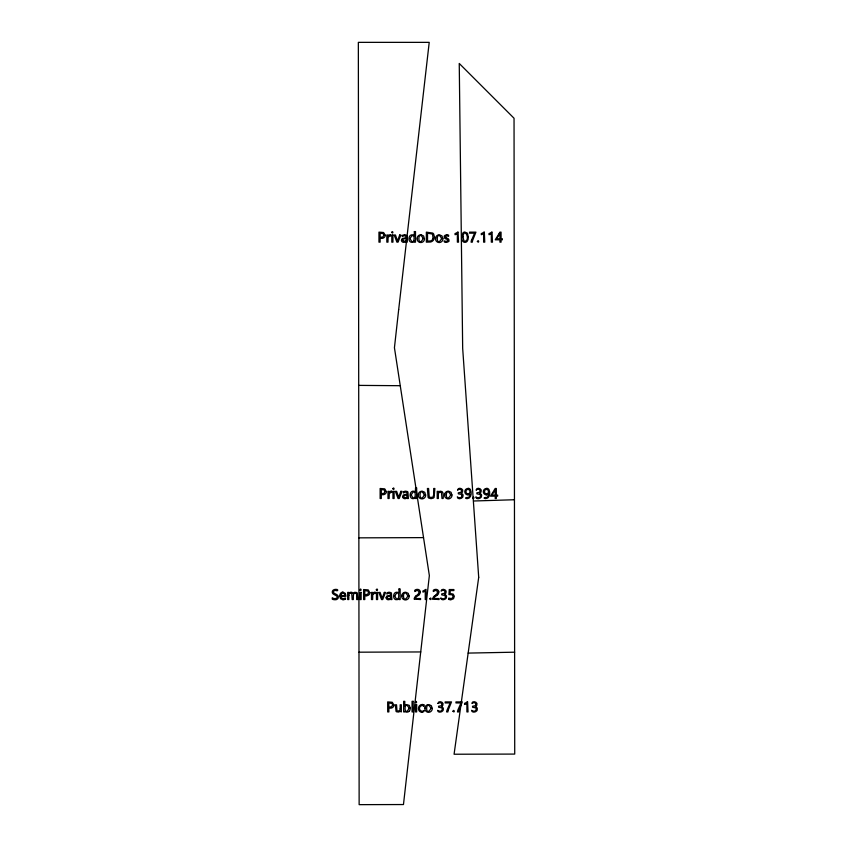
<?xml version="1.0" encoding="UTF-8"?>
<svg xmlns="http://www.w3.org/2000/svg" width="847" height="847" viewBox="0 0 847 847"><rect width="100%" height="100%" fill="white"/><g stroke="black" fill="none" stroke-linecap="round" stroke-linejoin="round"><path stroke-width="1.27" d="M386.243 597.664L386.476 596.574A1.863 1.863 0 0 1 386.835 596.076L390.753 595.028L390.382 593.662A1.133 1.133 0 0 0 390.054 593.387L389.271 593.207A3.621 3.621 0 0 0 386.941 594.086L386.941 592.911A4.521 4.521 0 0 1 389.376 592.254L390.912 592.614A1.853 1.853 0 0 1 391.409 593.091L391.896 599.56L390.753 599.56L390.721 598.448L390.298 599.009A2.34 2.34 0 0 1 388.868 599.708L388.699 599.729A2.287 2.287 0 0 1 386.031 597.686M401.584 240.262L401.817 239.172A1.863 1.863 0 0 1 402.177 238.674L406.094 237.626L405.724 236.26A1.133 1.133 0 0 0 405.395 235.974L404.622 235.805A3.621 3.621 0 0 0 402.283 236.684L402.283 235.508M402.748 496.607L402.981 495.516A1.863 1.863 0 0 1 403.341 495.019L407.259 493.97L406.888 492.605A1.133 1.133 0 0 0 406.56 492.319L405.787 492.139A3.621 3.621 0 0 0 403.458 493.028L403.447 491.853M417.402 237.816L417.349 238.229A6.056 6.056 0 0 0 417.338 238.875M435.813 237.816L435.771 238.229A6.056 6.056 0 0 0 435.76 238.875M402.05 595.219L402.007 595.632A6.056 6.056 0 0 0 401.997 596.277M418.566 494.161L418.513 494.574A6.056 6.056 0 0 0 418.503 495.209M444.876 494.161L444.834 494.574A6.056 6.056 0 0 0 444.823 495.209M425.173 707.584L425.12 707.997A6.056 6.056 0 0 0 425.109 708.643M433.039 238.378L432.616 234.704A2.827 2.827 0 0 0 431.896 233.941L427.534 233.2L427.534 241.099L430.181 240.993A3.632 3.632 0 0 0 433.113 238.399M471.472 240.336L474.595 233.179L469.566 233.179L469.566 232.142L475.94 232.142L472.679 240.326A13.721 13.721 0 0 0 472.308 242.157L471.091 242.157A13.965 13.965 0 0 1 471.472 240.336M415.898 596.066L417.01 595.197M434.426 596.066L435.538 595.197M417.306 594.986L418.831 593.228L418.799 591.206L417.01 590.348L414.808 591.534L414.776 590.338A3.441 3.441 0 0 1 415.708 589.692A2.859 2.859 0 0 1 416.173 589.512L416.904 589.396A5.135 5.135 0 0 1 417.317 589.374A2.848 2.848 0 0 1 420.356 591.894M435.834 594.986L437.359 593.228L437.327 591.206L435.538 590.348L433.336 591.534L433.304 590.338A3.441 3.441 0 0 1 434.236 589.692A2.859 2.859 0 0 1 434.702 589.512L435.432 589.396A5.135 5.135 0 0 1 435.845 589.374A2.848 2.848 0 0 1 438.884 591.894M468.137 494.764L468.815 494.606A2.118 2.118 0 0 0 469.619 494.055C470.477 493.123 469.757 497.157 468.285 497.454C466.094 497.253 463.997 498.269 467.11 498.671C471.387 498.565 471.97 492.626 470.456 489.661A2.721 2.721 0 0 0 468.582 488.338L468.222 488.317M486.665 494.764L487.343 494.606A2.118 2.118 0 0 0 488.147 494.055C489.005 493.123 488.285 497.157 486.813 497.454C484.622 497.253 482.525 498.269 485.638 498.671C489.915 498.565 490.498 492.626 488.984 489.661A2.721 2.721 0 0 0 487.12 488.338L486.75 488.317M389.027 596.182L390.753 595.949C391.674 598.151 387.926 599.951 387.418 597.707M473.547 501.001L514.447 499.741M450.9 599.74L453.494 598.744L454.341 596.246L453.166 594.065L450.128 593.514L450.255 590.581L453.886 590.581L453.886 589.544L449.259 589.544L448.91 594.573L452.15 594.795L453.177 596.69L451.684 598.638L448.73 598.098L448.73 599.316M334.967 598.681L336.704 598.173A1.26 1.26 0 0 0 337.042 597.633L337.117 597.114A1.376 1.376 0 0 0 336.947 596.404A2.022 2.022 0 0 0 336.439 595.865A4.934 4.934 0 0 0 335.698 595.388L334.777 594.912A15.701 15.701 0 0 1 333.803 594.372A4.267 4.267 0 0 1 333.009 593.779A2.52 2.52 0 0 1 332.479 593.027A2.435 2.435 0 0 1 332.31 591.884L332.331 591.566A2.118 2.118 0 0 1 332.585 590.857A2.594 2.594 0 0 1 333.379 590.031A3.6 3.6 0 0 1 334.343 589.586A5.05 5.05 0 0 1 335.772 589.374C338.609 589.004 338.334 591.725 335.645 590.444A3.748 3.748 0 0 0 334.883 590.518A1.853 1.853 0 0 0 333.686 591.227A1.27 1.27 0 0 0 333.527 591.852A1.556 1.556 0 0 0 334.067 593.133A4.87 4.87 0 0 0 334.872 593.62L335.687 594.043A13.192 13.192 0 0 1 336.714 594.605A4.68 4.68 0 0 1 337.561 595.25A2.901 2.901 0 0 1 338.133 596.044A2.245 2.245 0 0 1 338.345 596.891A3.314 3.314 0 0 1 338.324 597.389L338.059 598.289A2.403 2.403 0 0 1 337.275 599.125A3.441 3.441 0 0 1 336.143 599.581M468.158 653.09L514.648 652.19M358.853 537.845L423.532 537.623M358.98 652.19L420.79 651.946M366.116 595.78L364.792 595.78L364.792 599.56L363.617 599.56L363.617 589.544L368.244 589.914L369.747 592.529M358.694 385.385L400.26 385.703M342.95 599.729L340.568 598.755L339.7 596.013M446.793 235.805L447.534 235.879A3.102 3.102 0 0 1 448.614 236.313L448.614 235.159A3.79 3.79 0 0 0 447.618 234.884L447.396 234.863A4.87 4.87 0 0 0 446.814 234.841M404.718 234.841L406.253 235.212A1.853 1.853 0 0 1 406.761 235.678L407.238 242.157L406.094 242.157L406.062 241.046L405.649 241.607A2.34 2.34 0 0 1 404.22 242.306L404.04 242.327A2.287 2.287 0 0 1 401.372 240.283M398.27 711.131L397.508 710.993A1.355 1.355 0 0 1 396.968 710.569L396.534 704.778L395.39 704.778L396.036 711.332A1.948 1.948 0 0 0 396.597 711.798L398.482 712.052A2.287 2.287 0 0 0 399.869 711.247L401.33 711.935L401.33 704.778L400.186 704.778L400.186 708.897M421.181 234.841L423.585 235.953L424.379 238.558M440.535 492.149L441.065 492.287A1.292 1.292 0 0 1 441.478 492.583L441.996 498.502L443.14 498.502C443.277 496.617 444.124 490.709 440.355 491.196A2.52 2.52 0 0 0 438.82 491.938L438.375 492.531L438.354 491.345L437.211 491.345L437.211 498.502L438.354 498.502L438.354 494.426M446.327 237.912L446.888 238.134A8.925 8.925 0 0 1 447.745 238.505A2.954 2.954 0 0 1 448.391 238.939A1.789 1.789 0 0 1 448.931 240.379L448.921 240.506A1.673 1.673 0 0 1 448.709 241.173M447.629 239.87L447.555 240.972L445.977 241.353A3.335 3.335 0 0 1 444.675 240.972C443.436 240.347 444.379 242.761 445.575 242.306A5.251 5.251 0 0 0 446.242 242.327M402.759 240.241C403.341 242.687 407.026 240.643 406.094 238.536L404.368 238.78A3.028 3.028 0 0 0 403.151 239.14A1.302 1.302 0 0 0 402.801 240.23M410.223 707.944L409.239 705.339L406.708 704.662A2.615 2.615 0 0 0 405.29 705.403L404.824 706.038L404.792 701.337L403.648 701.337L403.648 711.935L404.792 711.935L405.014 711.173A2.319 2.319 0 0 0 406.454 712.062L406.962 712.094A3.039 3.039 0 0 0 409.387 711.046M480.461 495.77L480.291 494.913A1.525 1.525 0 0 0 479.931 494.426L476.84 493.812L476.84 492.838L479.624 492.255A1.429 1.429 0 0 0 479.942 491.8L479.91 490.095A1.281 1.281 0 0 0 479.497 489.608L478.65 489.312A3.526 3.526 0 0 0 478.216 489.291A3.293 3.293 0 0 0 476.226 490.011M476.183 709.204L476.014 708.336A1.525 1.525 0 0 0 475.643 707.859L472.562 707.234L472.562 706.26L475.347 705.678A1.429 1.429 0 0 0 475.665 705.223L475.633 703.518A1.281 1.281 0 0 0 475.22 703.042L474.373 702.745A3.526 3.526 0 0 0 473.939 702.714A3.293 3.293 0 0 0 471.948 703.433C471.959 700.13 478.566 701.93 476.797 705.233A2.192 2.192 0 0 1 476.215 706.059C473.484 706.832 477.74 706.917 477.348 708.844C478.142 712.062 471.705 713.629 471.557 710.326A3.737 3.737 0 0 0 473.875 711.131A2.234 2.234 0 0 0 476.427 709.246M461.933 495.77L461.763 494.913A1.525 1.525 0 0 0 461.393 494.426L458.312 493.812L458.312 492.838L461.096 492.255A1.429 1.429 0 0 0 461.414 491.8L461.382 490.095A1.281 1.281 0 0 0 460.969 489.608L460.122 489.312A3.526 3.526 0 0 0 459.688 489.291A3.293 3.293 0 0 0 457.698 490.011M445.353 596.828L445.173 595.97A1.525 1.525 0 0 0 444.813 595.494L441.721 594.869L441.721 593.895L444.516 593.313A1.429 1.429 0 0 0 444.834 592.858L444.802 591.153A1.281 1.281 0 0 0 444.389 590.677L443.542 590.37A3.526 3.526 0 0 0 443.097 590.348A3.293 3.293 0 0 0 441.118 591.068C441.128 587.765 447.735 589.565 445.967 592.868A2.192 2.192 0 0 1 445.384 593.694C442.653 594.467 446.909 594.552 446.517 596.479C447.311 599.687 440.874 601.264 440.726 597.961A3.737 3.737 0 0 0 443.045 598.765A2.234 2.234 0 0 0 445.596 596.87M442.229 709.204L442.049 708.336A1.525 1.525 0 0 0 441.689 707.859L438.598 707.234L438.598 706.26L441.393 705.678A1.429 1.429 0 0 0 441.711 705.223L441.679 703.518A1.281 1.281 0 0 0 441.266 703.042L440.419 702.745A3.526 3.526 0 0 0 439.974 702.714M385.089 235.127L383.585 232.512L378.958 232.142L378.958 242.157L380.134 242.157L380.134 238.378L381.457 238.378A3.526 3.526 0 0 0 385.364 235.159M393.813 704.905L392.309 702.279L387.682 701.909L387.682 711.935L388.858 711.935L388.858 708.145L390.181 708.145A3.526 3.526 0 0 0 394.088 704.926M386.253 491.472L384.75 488.857L380.134 488.486L380.134 498.502L381.298 498.502L381.298 494.712L382.622 494.712A3.526 3.526 0 0 0 386.528 491.504M372.648 593.885L372.627 592.413L371.484 592.413L371.484 599.56L372.627 599.56L372.744 594.848L374.342 593.334A1.503 1.503 0 0 1 375.221 593.546L375.21 592.381M451.853 494.892L451.07 492.287L448.656 491.186A3.684 3.684 0 0 0 444.686 494.119M442.79 238.558L442.007 235.953L439.593 234.841A3.684 3.684 0 0 0 435.623 237.774M432.15 708.325L431.367 705.72L428.953 704.609A3.684 3.684 0 0 0 424.982 707.552M425.543 494.892L424.76 492.287L422.346 491.186A3.684 3.684 0 0 0 418.376 494.119M409.037 595.96L408.243 593.355L405.84 592.244A3.684 3.684 0 0 0 401.859 595.187M476.226 490C476.258 486.707 482.843 488.507 481.075 491.8A2.192 2.192 0 0 1 480.493 492.626C477.761 493.409 482.017 493.494 481.625 495.421C482.356 498.703 475.749 500.185 475.834 496.903A3.737 3.737 0 0 0 478.153 497.708M457.687 490C457.729 486.707 464.315 488.507 462.547 491.8A2.192 2.192 0 0 1 461.964 492.626C459.233 493.409 463.489 493.494 463.097 495.421C463.828 498.703 457.221 500.185 457.306 496.903A3.737 3.737 0 0 0 459.625 497.708M437.984 703.423C438.015 700.13 444.611 701.93 442.843 705.233A2.192 2.192 0 0 1 442.261 706.059C439.614 706.811 443.733 706.927 443.394 708.844C444.082 712.105 437.645 713.64 437.603 710.326A3.737 3.737 0 0 0 439.921 711.131A2.234 2.234 0 0 0 442.473 709.246M432.912 599.073L439.095 599.56L439.095 598.533L434.109 598.533A2.107 2.107 0 0 1 434.649 597.103A5.304 5.304 0 0 1 435.326 596.532L436.48 595.674A9.476 9.476 0 0 0 437.581 594.785M423.881 704.958L423.881 706.133M423.871 710.517L423.871 711.607A3.875 3.875 0 0 1 421.912 712.083M414.384 599.073L420.567 599.56L420.567 598.533L415.581 598.533A2.107 2.107 0 0 1 416.121 597.103A5.304 5.304 0 0 1 416.798 596.532L417.952 595.674A9.476 9.476 0 0 0 419.043 594.785M391.716 491.324L391.716 492.509A1.503 1.503 0 0 0 390.859 492.298L389.26 493.79L389.133 498.502L387.99 498.502L387.99 491.345L389.133 491.345L389.165 492.816A2.128 2.128 0 0 1 391.748 491.175M390.552 234.979L390.552 236.165A1.503 1.503 0 0 0 389.694 235.964L388.095 237.446L387.968 242.157L386.825 242.157L386.825 235L387.968 235L388 236.482A2.128 2.128 0 0 1 390.583 234.831M353.326 595.483L353.326 599.56L352.183 599.56L351.77 593.736A1.27 1.27 0 0 0 351.261 593.334L350.933 593.239A2.118 2.118 0 0 0 350.552 593.207M348.816 595.483L348.816 599.56L347.672 599.56L347.672 592.413L348.816 592.413L348.848 593.546L349.271 592.974A2.372 2.372 0 0 1 350.711 592.265A2.16 2.16 0 0 1 353.146 593.705L353.665 592.942A2.414 2.414 0 0 1 354.904 592.297L356.714 592.529A1.81 1.81 0 0 1 357.243 592.974L357.836 599.56L356.682 599.56L356.682 595.452A3.504 3.504 0 0 0 356.418 593.789M345.449 599.051L345.449 597.971L342.834 598.744L341.066 597.336L340.886 596.277L345.936 596.277L345.354 593.387L343.173 592.244A3.96 3.96 0 0 0 342.823 592.244M400.123 708.907A2.139 2.139 0 0 1 398.291 711.311M410.149 707.954A4.69 4.69 0 0 1 409.419 711.067M423.966 710.654A2.816 2.816 0 0 1 420.228 710.294A2.816 2.816 0 0 1 420.186 706.546A2.816 2.816 0 0 1 423.913 706.091M423.966 704.768A3.939 3.939 0 0 0 418.439 708.727A3.547 3.547 0 0 0 421.901 712.274M432.288 708.314A3.727 3.727 0 0 1 428.741 712.316A3.727 3.727 0 0 1 424.855 708.643M437.994 703.433A3.293 3.293 0 0 1 439.974 702.692M336.143 599.591A6.236 6.236 0 0 1 334.787 599.729A6.543 6.543 0 0 1 332.797 599.39A2.223 2.223 0 0 1 332.268 599.168L332.278 597.77A4.309 4.309 0 0 0 334.967 598.607M339.806 596.002A3.61 3.61 0 0 1 342.791 592.021M345.481 599.104A4.341 4.341 0 0 1 342.95 599.687M348.964 595.452A2.149 2.149 0 0 1 350.489 592.964M353.485 595.452A2.128 2.128 0 0 1 355.041 593.038M355.094 593.239A1.493 1.493 0 0 1 356.418 593.758M370.023 592.561A3.526 3.526 0 0 1 366.116 595.737M372.701 593.895A2.128 2.128 0 0 1 375.242 592.244M387.81 596.553A3.028 3.028 0 0 1 389.027 596.214M387.46 597.633A1.302 1.302 0 0 1 387.767 596.532M409.175 595.949A3.727 3.727 0 0 1 405.628 599.951A3.727 3.727 0 0 1 401.732 596.277M414.204 599.051A4.214 4.214 0 0 1 415.856 596.023M420.239 591.915A3.886 3.886 0 0 1 419.064 594.806M432.732 599.051A4.214 4.214 0 0 1 434.395 596.023M438.767 591.915A3.886 3.886 0 0 1 437.592 594.806M450.89 599.665A4.659 4.659 0 0 1 448.698 599.39M403.437 491.832A4.521 4.521 0 0 1 405.882 491.196L407.418 491.556A1.853 1.853 0 0 1 407.926 492.022L408.402 498.502L407.259 498.502L407.227 497.38L406.814 497.951A2.34 2.34 0 0 1 405.385 498.65L405.205 498.661A2.287 2.287 0 0 1 402.537 496.617M425.681 494.881A3.727 3.727 0 0 1 422.134 498.894A3.727 3.727 0 0 1 418.249 495.22M438.407 494.415A2.181 2.181 0 0 1 440.535 491.991M452.002 494.881A3.727 3.727 0 0 1 448.444 498.894A3.727 3.727 0 0 1 444.559 495.22M462.176 495.813A2.234 2.234 0 0 1 459.635 497.634M468.147 494.902A3.219 3.219 0 0 1 464.791 491.652A3.219 3.219 0 0 1 468.211 488.475M468.105 493.759A1.916 1.916 0 0 0 469.958 491.863C470.466 488.91 465.786 488.401 465.988 491.504A2.255 2.255 0 0 0 468.095 493.981M480.704 495.813A2.234 2.234 0 0 1 478.163 497.634M486.676 494.902A3.219 3.219 0 0 1 483.319 491.652A3.219 3.219 0 0 1 486.75 488.475M486.644 493.759A1.916 1.916 0 0 0 488.486 491.863C488.994 488.91 484.315 488.401 484.526 491.504A2.255 2.255 0 0 0 486.623 493.981M402.272 235.487A4.521 4.521 0 0 1 404.718 234.852M424.516 238.547A3.727 3.727 0 0 1 420.97 242.549A3.727 3.727 0 0 1 417.073 238.875M417.211 237.774A3.684 3.684 0 0 1 421.181 234.788M442.939 238.547A3.727 3.727 0 0 1 439.381 242.549A3.727 3.727 0 0 1 435.496 238.875M448.815 241.268A3.113 3.113 0 0 1 446.253 242.231M446.327 237.88A1.567 1.567 0 0 1 445.183 236.811M445.236 236.684A1.334 1.334 0 0 1 446.771 235.911M446.814 234.915A2.954 2.954 0 0 0 444.357 235.942A1.736 1.736 0 0 0 444.209 236.906A2.033 2.033 0 0 0 445.278 238.632A8.375 8.375 0 0 0 446.21 239.013L446.697 239.214A2.255 2.255 0 0 1 447.671 239.828M399.011 588.972L398.895 593.26A2.202 2.202 0 0 0 397.688 592.349C392.574 590.846 392.045 600.841 397.307 599.644A2.541 2.541 0 0 0 398.662 598.818L398.99 598.353L399.011 599.56L400.165 599.56L400.165 588.972L399.011 588.972M414.363 231.57L414.247 235.858A2.202 2.202 0 0 0 413.029 234.947C407.915 233.444 407.386 243.438 412.648 242.242A2.541 2.541 0 0 0 414.003 241.416L414.331 240.94L414.363 242.157L415.506 242.157L415.506 231.57L414.363 231.57M415.528 487.914L415.411 492.202A2.202 2.202 0 0 0 414.194 491.281C409.08 489.788 408.55 499.783 413.812 498.587A2.541 2.541 0 0 0 415.168 497.761L415.496 497.284L415.528 498.502L416.671 498.502L416.671 487.914L415.528 487.914M468.296 237.107L468.169 238.833A7.189 7.189 0 0 1 467.946 239.807L467.184 241.289A2.806 2.806 0 0 1 465.321 242.327A3.43 3.43 0 0 1 464.749 242.327L464.569 242.316A2.679 2.679 0 0 1 462.706 241.183L462.102 239.913A6.935 6.935 0 0 1 461.89 238.992A10.609 10.609 0 0 1 461.774 237.647A14.283 14.283 0 0 1 461.784 236.715L462.864 233.031A2.795 2.795 0 0 1 464.749 231.993L467.512 233.253L468.296 237.107M394.744 595.928C399.551 606.854 400.599 585.277 394.744 595.928M410.086 238.526C414.839 249.452 416.046 227.864 410.086 238.526M407.862 596.002C401.944 606.928 402.187 585.012 407.862 596.002M411.25 494.87C416.142 505.807 417.02 484.198 411.25 494.87M409.048 708.124C403.955 719.399 403.553 697.875 409.048 708.124M423.204 238.6C417.285 249.505 417.56 227.61 423.204 238.6M424.368 494.934C418.534 505.85 418.662 483.955 424.368 494.934M430.975 708.367C424.982 719.23 425.395 697.42 430.975 708.367M441.626 238.6C435.612 249.494 436.057 227.61 441.626 238.6M450.689 494.934C444.76 505.818 445.035 483.976 450.689 494.934M462.949 236.768L463.944 240.961A1.546 1.546 0 0 0 464.558 241.289C471.059 240.908 464.41 226.033 462.949 236.768M407.259 495.59C407.576 497.75 403.924 498.481 403.924 496.586A1.302 1.302 0 0 1 404.284 495.474A3.028 3.028 0 0 1 405.533 495.146L407.259 494.881L407.259 495.59M359.848 589.808C361.796 592.201 361.161 587.162 359.848 589.808M368.519 592.593L367.619 594.35L364.792 594.71L364.792 590.603L367.926 591.1A1.514 1.514 0 0 1 368.286 591.545L368.519 592.593M376.301 589.808C378.334 592.18 377.508 587.119 376.301 589.808M383.86 235.191L382.865 237.001L380.134 237.308L380.134 233.2L383.278 233.698A1.514 1.514 0 0 1 383.627 234.143L383.86 235.191M385.025 491.525L384.03 493.346L381.298 493.653L381.298 489.545L384.443 490.042A1.514 1.514 0 0 1 384.803 490.487L385.025 491.525M391.642 232.406C393.643 234.746 392.923 229.812 391.653 232.332M392.807 488.751C394.818 491.112 394.067 486.125 392.817 488.708M392.585 704.958L391.589 706.769L388.858 707.086L388.858 702.978L392.002 703.465A1.514 1.514 0 0 1 392.352 703.91L392.585 704.958M415.369 702.184C417.37 704.556 416.555 699.527 415.369 702.184M434.426 237.022L434.331 238.123A4.87 4.87 0 0 1 430.467 242.03L426.359 242.157L426.359 232.142L432.753 233.073A3.61 3.61 0 0 1 433.685 234.047L434.426 237.022M429.831 598.893C431.843 601.423 431.208 596.119 429.842 598.818M452.954 711.258C455.072 713.725 454.257 708.516 452.965 711.184M477.38 241.49C479.391 244.031 478.799 238.695 477.38 241.49M472.658 497.835C474.754 500.344 473.939 494.987 472.658 497.835M433.685 494.637L433.061 496.871A1.906 1.906 0 0 1 432.499 497.327L429.81 497.316A1.98 1.98 0 0 1 429.228 496.84L428.582 488.486L427.407 488.486L428.106 497.39A2.732 2.732 0 0 0 428.826 498.1L431.049 498.671L433.368 498.078A2.848 2.848 0 0 0 434.13 497.337L434.86 488.486L433.685 488.486L433.685 494.637M398.683 309.557L394.437 347.725L429.355 575.6L403.468 804.544L359.139 804.65L358.345 42.35L429.217 42.361L398.683 309.557M478.703 577.305L454.077 754.232L514.722 754.084L514.044 118.252L459.243 63.461L462.674 348.371L478.703 577.305M340.918 595.187C349.229 597.887 342.103 589.618 340.918 595.187M448.275 709.977L448.243 710.093A13.721 13.721 0 0 0 447.883 711.935L446.655 711.935A13.965 13.965 0 0 1 447.047 710.104L450.159 702.946L445.141 702.946L445.141 701.909L451.515 701.909L448.275 709.977M459.095 709.977L459.063 710.093A13.721 13.721 0 0 0 458.703 711.935L457.475 711.935A13.965 13.965 0 0 1 457.867 710.104L460.98 702.946L455.961 702.946L455.961 701.909L462.324 701.909L459.095 709.977M399.678 235L397.783 240.23A5.442 5.442 0 0 0 397.539 241.204A5.654 5.654 0 0 0 397.264 240.209L395.454 235L394.204 235L396.915 242.157L398.037 242.157L400.885 235L399.678 235M400.843 491.345L398.948 496.575A5.442 5.442 0 0 0 398.715 497.549A5.654 5.654 0 0 0 398.439 496.543L396.629 491.345L395.369 491.345L398.079 498.502L399.202 498.502L402.05 491.345L400.843 491.345M384.337 592.413L382.431 597.633A5.442 5.442 0 0 0 382.198 598.607A5.654 5.654 0 0 0 381.923 597.611L380.112 592.413L378.853 592.413L381.563 599.56L382.696 599.56L385.544 592.413L384.337 592.413M499.222 233.37L495.23 239.807L499.931 239.807L499.931 242.157L501.064 242.157L501.064 239.807L502.356 239.807L502.356 238.759L501.064 238.759L501.064 232.142L499.846 232.142A14.992 14.992 0 0 1 499.211 233.37M494.489 489.704L490.498 496.151L495.209 496.151L495.209 498.502L496.342 498.502L496.342 496.151L497.634 496.151L497.634 495.103L496.342 495.103L496.342 488.486L495.124 488.486A14.992 14.992 0 0 1 494.489 489.704M499.931 233.857L496.522 238.759L499.931 238.759L499.931 233.857M495.209 490.191L491.842 495.05L495.209 495.103L495.209 490.191M457.539 232.332L455.802 233.274A6.607 6.607 0 0 1 455.051 233.528L455.051 234.693A4.891 4.891 0 0 0 455.739 234.46L456.819 233.91A3.452 3.452 0 0 0 457.38 233.507L457.369 242.157L458.513 242.157L458.079 231.919A5.95 5.95 0 0 1 457.539 232.322M483.785 232.332L482.038 233.274A6.607 6.607 0 0 1 481.297 233.528L481.297 234.693A4.891 4.891 0 0 0 481.985 234.46L483.055 233.91A3.452 3.452 0 0 0 483.616 233.507L483.616 242.157L484.759 242.157L484.325 231.919A5.95 5.95 0 0 1 483.785 232.322M491.504 232.332L489.757 233.274A6.607 6.607 0 0 1 489.005 233.528L489.005 234.693A4.891 4.891 0 0 0 489.693 234.46L490.773 233.91A3.452 3.452 0 0 0 491.334 233.507L491.324 242.157L492.478 242.157L492.043 231.919A5.95 5.95 0 0 1 491.504 232.322M425.427 589.734L423.68 590.677A6.607 6.607 0 0 1 422.928 590.941L422.928 592.095A4.891 4.891 0 0 0 423.616 591.862L424.696 591.322A3.452 3.452 0 0 0 425.258 590.91L425.247 599.56L426.401 599.56L425.967 589.321A5.95 5.95 0 0 1 425.427 589.734M467.068 702.099L465.374 703.021A6.607 6.607 0 0 1 464.58 703.306L464.58 704.46A4.891 4.891 0 0 0 465.268 704.228L466.348 703.688A3.452 3.452 0 0 0 466.898 703.275L466.898 711.935L468.042 711.935L467.608 701.687A5.95 5.95 0 0 1 467.068 702.099M392.944 235L391.801 235L391.801 242.157L392.944 242.157L392.944 235M394.109 491.345L392.966 491.345L392.966 498.502L394.109 498.502L394.109 491.345M361.14 592.413L359.996 592.413L359.996 599.56L361.14 599.56L361.14 592.413M377.603 592.413L376.449 592.413L376.449 599.56L377.603 599.56L377.603 592.413M413.198 701.337L412.055 701.337L412.055 711.935L413.198 711.935L413.198 701.337M416.671 704.778L415.528 704.778L415.528 711.935L416.671 711.935L416.671 704.778"/></g></svg>
